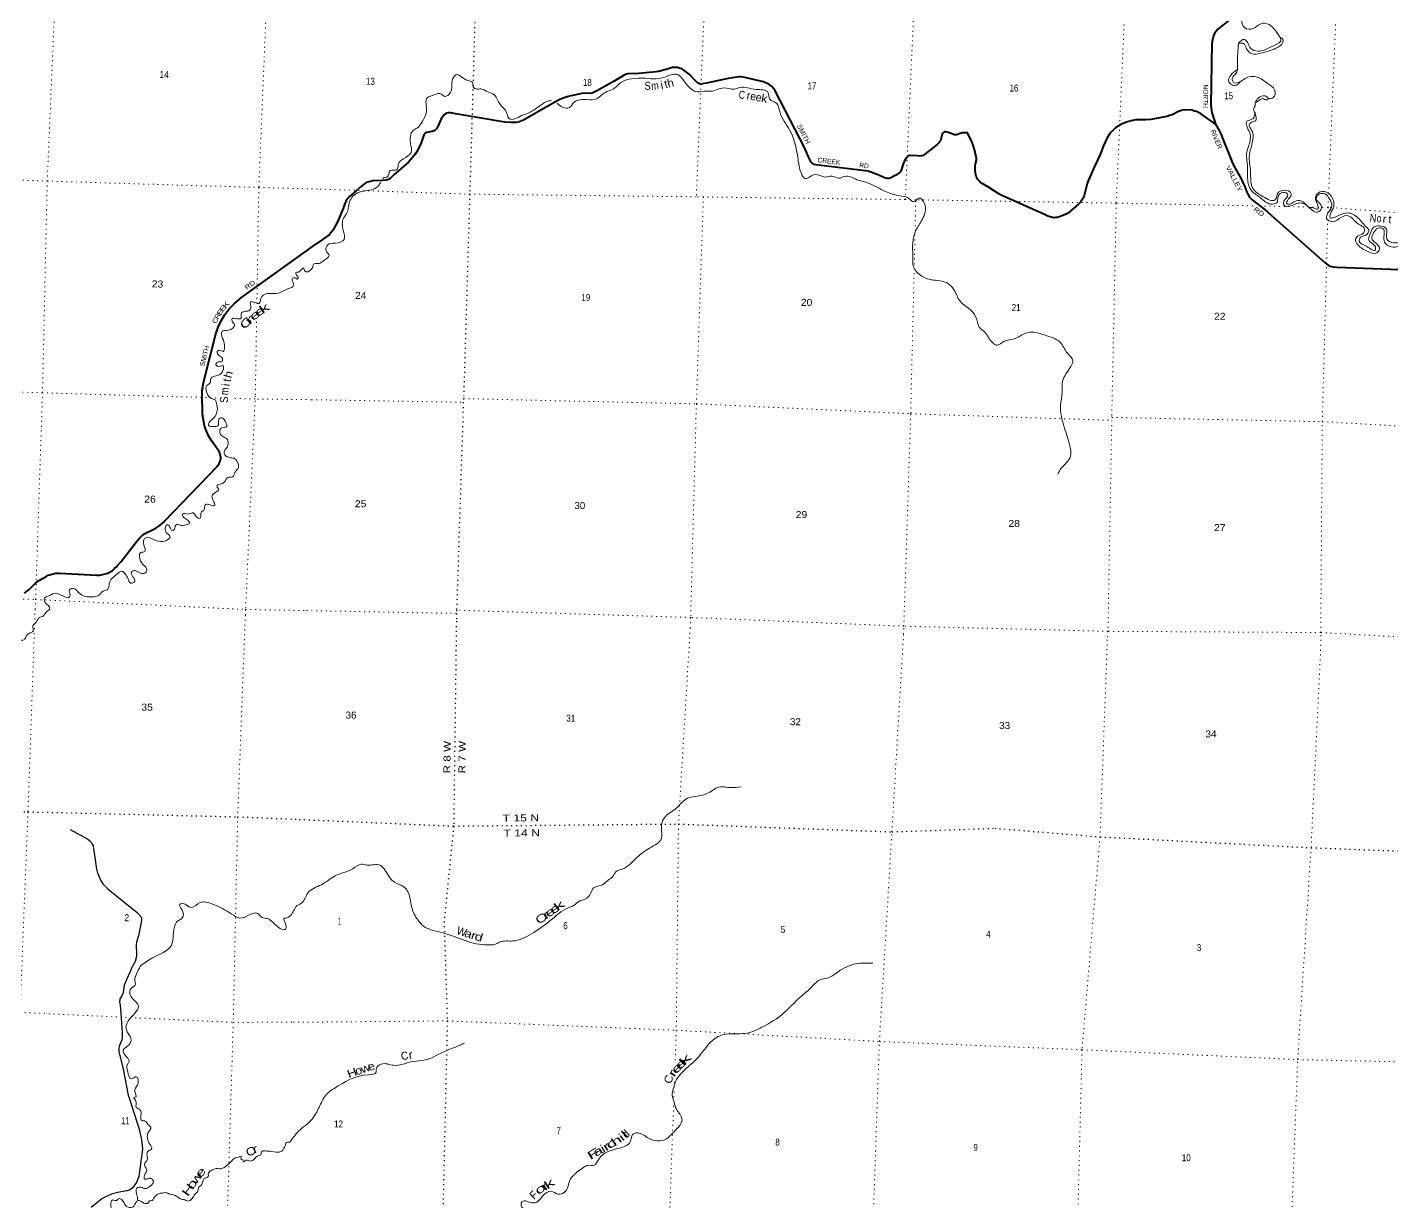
# Model space of a CAD drawing. Header units: feet. Extents: x -757852 to -501257, y -360805 to -170898.
# Drawn here: x -667449 to -633352, y -279945 to -250589 of the extents above; entities that cross this region are included whole.
import ezdxf
from ezdxf.enums import TextEntityAlignment as Align

# ---------------------------------------------------------------- set-up
doc = ezdxf.new("R2010")
doc.units = ezdxf.units.FT
doc.header["$LTSCALE"] = 80
doc.linetypes.add('DOTTED', pattern=[1.5, 0.3, -1.2])
for name, color, linetype, lineweight in [('26', 7, 'Continuous', 40), ('27', 7, 'Continuous', 13), ('29', 7, 'Continuous', 25), ('39', 7, 'Continuous', 13), ('41', 7, 'Continuous', 13), ('6', 7, 'DOTTED', 25), ('7', 7, 'DOTTED', 13)]:
    doc.layers.add(name, color=color, linetype=linetype, lineweight=lineweight)

msp = doc.modelspace()

# ---------------------------------------------------------------- linework, layer by layer
at = {"layer": '26'}
msp.add_line((-659906.45, -255774.75), (-660236.54, -256006.86), dxfattribs=at)
for points in [[(-635757.03, -249883.74), (-636097.43, -249888.6), (-636248.64, -249894.78), (-636667.46, -249895.51), (-636739.77, -249901.72), (-636776.96, -249916.19), (-636814.14, -249934.79), (-636906.92, -249999.9), (-637698.36, -250636.92), (-637757.26, -250711.03), (-637779.99, -250746.17), (-637803.41, -250803.81), (-637829.57, -250899.15), (-637842.97, -250995.38), (-637869.49, -252525.12), (-637863.66, -252622.17), (-637844.88, -252723.21), (-637789.36, -252902.39), (-637751.23, -253010.48)], [(-650472.35, -251983.12), (-650582.19, -252006.06), (-650603.42, -252007.55), (-650630.02, -252007.55), (-650668.6, -251995.57), (-650701.85, -251976.94), (-650736.97, -251947.73), (-650910.94, -251759.92), (-651045.66, -251658.2), (-651089.15, -251630.28), (-651120.14, -251618.28), (-651205.26, -251596.98), (-651259.8, -251590.33), (-651289.06, -251590.33), (-651321.39, -251597.1), (-651516.67, -251649.84), (-651671.44, -251692.13), (-651730.04, -251701.88), (-652170.39, -251741.06), (-652442.19, -251755.34), (-652485.35, -251765.01), (-652531.3, -251787.28), (-652785.91, -251938.37), (-653199.42, -252169.69), (-653285.42, -252214.47), (-653331.31, -252233.78), (-653371.27, -252241.45), (-653505.55, -252239.1), (-653592.92, -252246.9), (-653854.76, -252303.09), (-653935.15, -252321.62), (-654031.57, -252354.21), (-654141.3, -252396.15), (-654248.87, -252448.67), (-654442.37, -252559.81), (-655045.66, -252910.47), (-655087.62, -252930.46), (-655135.5, -252947.77), (-655180.72, -252959.74), (-655234.98, -252965.46), (-655291.11, -252971.72), (-655360.27, -252971.72), (-655514.53, -252958.6), (-656744.35, -252749.94)], [(-643748.84, -253761.18), (-643760.68, -253703.85), (-643811.26, -253539.72), (-643838.09, -253465.48), (-643932.62, -253264.57), (-643945.92, -253244.61), (-643955.57, -253236.29), (-643965.98, -253231.19), (-644009.76, -253225.98), (-644062.97, -253227.31), (-644088.57, -253230.96), (-644113.18, -253237.53), (-644199.29, -253269.23), (-644223.23, -253275.88), (-644253.73, -253280.33), (-644281.75, -253277.21), (-644301.7, -253269.23), (-644398.76, -253230.43), (-644458.65, -253206.68), (-644500.2, -253198.32), (-644526.48, -253205.35), (-644554.41, -253219.99), (-644571.7, -253235.96), (-644583.07, -253259.46), (-644616.45, -253394.95), (-644630.23, -253424.94), (-644655.5, -253458.21), (-644713.85, -253519.89), (-645016.6, -253760.97), (-645064.42, -253789.87), (-645103.05, -253804.89), (-645149.6, -253808.88), (-645212, -253806.25), (-645382.55, -253791.57), (-645400.98, -253792.91), (-645414.94, -253797.57), (-645441.55, -253817.53), (-645483.9, -253862.05), (-645526.67, -253924), (-645557.79, -254004), (-645598.49, -254144.92), (-645625.57, -254196.48), (-645639.72, -254214.13), (-645667.65, -254239.41), (-645739.75, -254286.58), (-645889.57, -254361.21), (-645923.02, -254371.17), (-645956.94, -254371.83), (-646028.03, -254349.78), (-646166.58, -254288.07), (-646366.59, -254206.8), (-646438.41, -254184.95), (-646640.88, -254162.99), (-647739.2, -254027.14), (-647784.7, -254015.87), (-647812.35, -254001.85), (-647838.95, -253977.9), (-647857.57, -253956.6), (-647875.93, -253927.84), (-647937.79, -253808.76), (-648018.68, -253608.48), (-648757.35, -252179.25), (-648793.16, -252126), (-648850.45, -252063.46), (-648909.91, -252020.88), (-648975.48, -251982.28), (-649054.25, -251952.9), (-649521.13, -251844.2), (-649619.88, -251831.22), (-649666.43, -251828.56), (-649713.94, -251832.67), (-649932.8, -251870.42), (-650472.35, -251983.12)], [(-637751.23, -253010.48), (-638130.61, -252746.53), (-638228.42, -252698.22), (-638276.92, -252682.64), (-638346.08, -252664.01), (-638454.25, -252655.23), (-638577.51, -252661.35), (-638681.3, -252696.68), (-638841.4, -252776.95), (-638902.04, -252797.1), (-638971.82, -252818.13), (-639281.1, -252880.94), (-639374.21, -252894.25), (-639494.35, -252900.38), (-639621.6, -252899.58), (-639742.12, -252904.81), (-639863.67, -252926.19), (-639981.7, -252957.84), (-640121.7, -253019.35), (-640254.98, -253102.09), (-640355.79, -253205.68), (-640408.99, -253272.22), (-640467.51, -253365.38), (-640563.27, -253565.01), (-640640.92, -253768.98), (-640700.74, -253911.48), (-640785.92, -254085.18), (-640930.37, -254408.78), (-640962.29, -254491.3), (-640986.49, -254590.31), (-641038.73, -254797.48), (-641063.37, -254859.95), (-641093.96, -254907.86), (-641131.2, -254957.1), (-641185.98, -255015.03), (-641402.53, -255204.64), (-641452.29, -255240.01), (-641512.93, -255271.18), (-641656.57, -255324.42), (-641709.78, -255340.39), (-641743.03, -255347.04), (-641784.26, -255349.7), (-641822.83, -255347.04), (-641862.73, -255336.39), (-641942.54, -255308.45), (-642025, -255265.99), (-643109.78, -254787.25), (-643168.18, -254754.13), (-643288.69, -254675.69), (-643426.07, -254583.84), (-643589.67, -254492.99), (-643634.36, -254458.01), (-643663.62, -254430.07), (-643699.53, -254384.82), (-643722.14, -254344.89), (-643735.73, -254312.3), (-643751.4, -254245.08), (-643760.05, -254132.62), (-643758.56, -254068.02), (-643753.4, -254004.85), (-643729.46, -253911.69), (-643726.8, -253889.07), (-643728.43, -253859.99), (-643734.78, -253819.86), (-643748.84, -253761.18)], [(-656744.35, -252749.94), (-656868.56, -252728.87), (-656919.73, -252726.17), (-656962.29, -252738.15), (-656995.54, -252754.12), (-657029.51, -252778.93), (-657089.97, -252856.6), (-657112.3, -252890.36), (-657187.58, -253068.47), (-657223.63, -253126.09), (-657244.91, -253152.7), (-657267.9, -253167.93), (-657327.38, -253191.3), (-657379.25, -253203.27), (-657468.36, -253216.58), (-657489.64, -253224.57), (-657503.92, -253233.17), (-657513.58, -253240.54), (-657526.88, -253260.5), (-657557.79, -253325.61), (-657603.93, -253478.71), (-657706.35, -253681.91), (-657748.33, -253749.58), (-657822.81, -253842.74), (-657926.27, -253956.97), (-658285.24, -254281.35)], [(-637751.23, -253010.48), (-637651.91, -253185.49), (-637616.79, -253266.11), (-637598.13, -253322.2), (-637342.79, -253959.74), (-637297.6, -254050.62), (-637120.72, -254362.64), (-637020.12, -254573.75), (-636972.22, -254706.97), (-636946.88, -254763.67), (-636901.97, -254833.07), (-636835.54, -254904.79), (-636474.02, -255188.41), (-636357.19, -255291.53), (-635011.73, -256478.41), (-634946.55, -256527.15), (-634888.03, -256559.67), (-634818.46, -256580.9), (-634720.03, -256588.34), (-630916.53, -256724.34), (-630631.57, -256747.51), (-629707.17, -256841.83), (-628804.59, -256884.84)], [(-658285.24, -254281.35), (-658382.97, -254369.66), (-658425.32, -254395.05), (-658477.19, -254409.69), (-658572.22, -254422.64), (-658812.11, -254431.4), (-658869.55, -254440.3), (-658916.77, -254451.61), (-658985.12, -254480.99), (-659052.44, -254523.48), (-659140.58, -254597.64), (-659226.2, -254679.78)], [(-659226.2, -254679.78), (-659392.92, -254821.59), (-659435.49, -254866.84), (-659477.08, -254920.47), (-659520.61, -255015.89), (-659555.19, -255119.7), (-659692.64, -255449.16), (-659801.09, -255652.12), (-659851.78, -255722.56), (-659906.45, -255774.75)], [(-667521.72, -264734.44), (-667442.91, -264676.56), (-667400.05, -264639.26), (-667304.46, -264538.75), (-667244.7, -264482.54), (-667179.39, -264432.88), (-667146.44, -264411.64), (-666981.06, -264317.25), (-666924.02, -264287.78), (-666864.21, -264264.43), (-666802.29, -264247.46), (-666738.94, -264237.06), (-666674.84, -264233.34), (-666641.84, -264234.04), (-665707.19, -264283.75), (-665638.57, -264280.99), (-665570.62, -264271.08), (-665504.07, -264254.13), (-665439.66, -264230.3), (-665378.09, -264199.88), (-665320.04, -264163.18), (-665266.15, -264120.62), (-665216.99, -264072.66), (-665193.94, -264046.31), (-665106.14, -263941.05), (-664702.85, -263423.94), (-664648.04, -263360.7), (-664586.91, -263303.54), (-664520.15, -263253.08), (-664448.48, -263209.87), (-664373.67, -263174.8), (-664316.4, -263150.4), (-664234.9, -263109.66), (-664158.1, -263060.64), (-664086.85, -263003.85), (-664021.93, -262939.92), (-664012.73, -262929.71), (-662694.95, -261557.26), (-662685.82, -261546.65), (-662666.54, -261520.52), (-662650.1, -261492.51), (-662636.67, -261462.94), (-662626.41, -261432.12), (-662619.42, -261400.4), (-662615.79, -261368.13), (-662615.55, -261335.65), (-662618.71, -261303.32), (-662625.23, -261271.51), (-662635.04, -261240.54), (-662648.03, -261210.78), (-662664.06, -261182.53), (-662682.96, -261156.12), (-662836.49, -260937.89), (-662910.19, -260814.69), (-662970.61, -260684.46), (-663017.08, -260548.63), (-663049.11, -260408.69), (-663066.33, -260266.17), (-663069.34, -260193.04), (-663080.47, -259809.1), (-663075.82, -259667.24), (-663056.36, -259526.65), (-663035.25, -259434.34), (-662741.39, -258254.81), (-662682.4, -258085.9), (-662606.08, -257924.08), (-662513.26, -257771.12), (-662404.96, -257628.7), (-662282.36, -257498.39), (-662146.82, -257381.6), (-662099.54, -257346.29), (-660236.54, -256006.86)]]:
    msp.add_lwpolyline(points, dxfattribs=at)
at = {"layer": '29'}
msp.add_line((-665108.44, -275236.22), (-665075.59, -275707.72), dxfattribs=at)
for points in [[(-666379.12, -270638.76), (-665935.33, -270885.36), (-665884.55, -270927.51), (-665854.31, -270959.94), (-665824.06, -271007.49), (-665805.69, -271049.65), (-665793.81, -271113.42), (-665762.48, -271343.64), (-665731.15, -271571.69), (-665719.26, -271628.98), (-665701.88, -271700.92), (-665656.6, -271823.53), (-665616.52, -271911.68), (-665557.21, -271996.46), (-665497.79, -272062.4), (-665432.97, -272122.92), (-665295.77, -272242.9), (-664699.43, -272718.47), (-664615.16, -272817.9), (-664597.88, -272861.13), (-664595.72, -272908.7), (-664673.51, -273297.8), (-664716.71, -273455.6), (-664725.36, -273522.62), (-664716.71, -273771.2), (-664725.36, -273851.19), (-664755.6, -273944.14), (-664820.43, -274058.72), (-665001.93, -274473.76), (-665024.59, -274535.35), (-665052.68, -274708.29), (-665062.42, -274741.81), (-665089.41, -274801.24), (-665132.62, -274870.42), (-665140.21, -274897.45), (-665143.42, -274948.24), (-665131.56, -275035.8), (-665108.44, -275236.22)], [(-665075.59, -275707.72), (-665075.36, -275844.26), (-665082.93, -275895.06), (-665114.25, -275960.99), (-665145.59, -276044.21), (-665157.47, -276103.66), (-665160.72, -276139.33), (-665158.55, -276193.37), (-665140.18, -276298.22), (-665058.08, -276587.88), (-664926.29, -277279.62), (-664906.83, -277344.48), (-664777.19, -277742.23), (-664634.59, -278178.89)], [(-665855.36, -280081.2), (-665591.75, -279873.68), (-665532.33, -279835.85), (-665431.86, -279787.21), (-665319.5, -279741.81), (-665249.28, -279719.12), (-665185.55, -279705.06), (-664969.48, -279666.15), (-664945.71, -279661.83), (-664900.33, -279644.53), (-664839.84, -279605.62), (-664785.82, -279562.39), (-664727.49, -279488.89), (-664690.75, -279417.56), (-664654.02, -279302.99), (-664567.6, -278702.03), (-664564.35, -278625.28), (-664568.68, -278551.79), (-664584.88, -278399.4), (-664601.09, -278311.84), (-664634.59, -278178.89)]]:
    msp.add_lwpolyline(points, dxfattribs=at)
at = {"layer": '39'}
for points in [[(-636440.87, -250168.39), (-636711.55, -250245.9), (-637033.92, -250314.84), (-637086.9, -250391.4), (-637023.8, -250600.83), (-636815.13, -250618.34), (-636623.86, -250500.47), (-636417.28, -250519.92), (-636259.55, -250670.38), (-636140.77, -250841.57)], [(-637182.41, -250993.43), (-637055.59, -250991.92), (-636985.44, -251115.12), (-636837.41, -251255.17), (-636633.58, -251238.32), (-636244.86, -251113.42), (-636070.56, -250962.75), (-636064.71, -250910.66), (-636140.77, -250841.57)], [(-636139.58, -250842.66), (-636125.99, -250936.63), (-636184.09, -250986.86), (-636399.12, -251093.83), (-636700.15, -251185.65), (-636874.9, -251119.07), (-636946.5, -250979.73), (-637036.07, -250894.06), (-637182.41, -250993.43)], [(-637182.41, -250993.43), (-637204.83, -251346.64), (-637207.87, -251606.01), (-637207.26, -251646.26)], [(-658561.36, -254374.56), (-658545.64, -254351.58), (-658456.51, -254334.65), (-658382.41, -254172.36), (-658212.68, -254152.27), (-658177.75, -254016.74), (-658048.09, -253876.55), (-657859.5, -253720.36), (-657871.38, -253484.6), (-657806.08, -253171.13), (-657701.2, -253106.49), (-657583.1, -252951.81), (-657471.53, -252696.32), (-657447.25, -252347.2), (-657344.93, -252298.55), (-657228.97, -252262.47), (-657137.83, -252245.61), (-657019.56, -252316.21), (-656875.43, -252222.8), (-656821.49, -251888.82), (-656708.68, -251770.15), (-656605.92, -251824.11), (-656440.12, -251916.52), (-656323.37, -251972.99), (-656293.71, -252102.79), (-656202.17, -252132.21), (-656087.54, -252134.29), (-655947.03, -252201.66), (-655778.58, -252276.07), (-655698.46, -252401.63), (-655566.25, -252591.41), (-655498.37, -252664.24), (-655448.6, -252794.75), (-655397.15, -252877.04), (-655268.52, -252881.64), (-655096.54, -252797.27), (-654970.1, -252749.49), (-654694.89, -252590.36), (-654413.58, -252429.44), (-654350.65, -252422.06)], [(-654205.05, -252488.66), (-654073.03, -252588.44), (-653902.27, -252596.55), (-653780.85, -252462.1), (-653641.8, -252398.68), (-653402.35, -252399.19), (-653208.15, -252369.92), (-653009.66, -252218.11), (-652823.89, -252142.28), (-652596.13, -251959.33), (-652345.7, -251875.75), (-652007.21, -251863.71), (-651734.09, -251879.5), (-651492.68, -251823.76), (-651226.87, -251760.85), (-650981.86, -252004.94), (-650699.06, -252204.12), (-650468.96, -252184.18), (-650376.58, -252189.49), (-650039.51, -252102.97), (-649785.04, -252134.19), (-649634.78, -252095.31), (-649237.96, -252141.67), (-648933, -252224.98), (-648892.25, -252383.33), (-648726.8, -252485.79), (-648645.61, -252695.87), (-648399.94, -253151.19), (-648202.59, -253779.77), (-648111.6, -254227.55), (-648017.9, -254367.68), (-647764.96, -254270.11), (-647509.54, -254331.53), (-647339.73, -254309.44), (-647172.53, -254361.68), (-647028.15, -254318.56), (-646721.17, -254401.94)], [(-637207.38, -251646.61), (-637375.18, -251787.09), (-637430.14, -251919.9), (-637357.21, -252021.06), (-637232.95, -252035.56), (-637143.33, -251954.83)], [(-637148.55, -251957.47), (-637287.19, -251975.29), (-637333.53, -251919.33), (-637311.78, -251815.51), (-637236.48, -251733.72), (-637207.26, -251646.26)], [(-637149.75, -251958.08), (-636875.24, -251819.04), (-636667.07, -251850.61), (-636454.79, -251994.97), (-636279.25, -252154.12), (-636310.11, -252346.11), (-636429.74, -252372.01)], [(-636425.9, -252371.18), (-636521.95, -252304.35), (-636678.67, -252355.07), (-636761.2, -252470.8)], [(-636761.2, -252470.8), (-636767.96, -252549), (-636801.76, -252652.39), (-636767.51, -252726.33)], [(-636761.36, -252472.69), (-636654.51, -252412.25), (-636576.67, -252372.79), (-636481.11, -252402.36), (-636462.74, -252394.97), (-636426.64, -252371.34)], [(-636768.54, -252724.11), (-636798.53, -252847.61), (-636827.86, -252880.76), (-636970.65, -252936), (-636974.94, -253058.55), (-636898.44, -253230.24), (-636919.31, -253539.26), (-636979.09, -253752.35), (-636962.7, -253974.19), (-636956.06, -254302.29), (-636866, -254661.54), (-636648.82, -254838.26), (-636334.89, -255010.39), (-636209.97, -254948.47), (-636195.85, -254832.32), (-636140.57, -254747.8), (-635985.05, -254731.23), (-635948.34, -254774.78), (-636046.48, -254934.2), (-636034.4, -255049.29), (-635954.41, -255064.06), (-635779.7, -255016.15), (-635651.25, -254978.08), (-635480.52, -255034.88)], [(-635482.46, -255032.8), (-635605.7, -254931.85), (-635781.12, -254941.67), (-635910.33, -255011.48), (-635974.22, -254997.13), (-635959.57, -254923.23), (-635863.64, -254769.76), (-635895.63, -254706.26), (-636081.56, -254671.46), (-636198.36, -254731.65), (-636222.93, -254801.18), (-636270.94, -254908.08), (-636393.68, -254907.72), (-636563.78, -254823.19), (-636822.11, -254614.83), (-636876.47, -254385.59), (-636886.03, -254083.54), (-636913.59, -253893.48), (-636907.79, -253785.07), (-636836.6, -253475.84), (-636853.64, -253157.42), (-636913.73, -253034.58), (-636854.93, -252964.27), (-636750.67, -252917.71), (-636748.82, -252807.15), (-636768.05, -252723.99)], [(-660249.86, -256492.25), (-660127.35, -256481.5), (-660034.45, -256414.42), (-659907.42, -256292.24), (-659977.71, -256173.06), (-659942.5, -256029.5), (-659749.68, -255982.08), (-659531.26, -255893.33), (-659553.39, -255663.24), (-659544.86, -255361.83), (-659451.09, -255212.31), (-659423.93, -255068.45), (-659283.1, -254781.83), (-659092.96, -254696.09), (-658721.09, -254592.72), (-658616.38, -254468.1)], [(-646721.17, -254401.94), (-646422.37, -254489.05), (-646004.85, -254691.04), (-645638.42, -254800.68), (-645419.31, -254864.83), (-645293.64, -254953.8), (-645169.61, -254859.67), (-645033.21, -254987.24), (-645081.29, -255383.79), (-645242.21, -255669.7), (-645319, -255966.66), (-645320.83, -256306.53), (-645300.1, -256576.8), (-645094.86, -256807.4), (-644812.64, -256908), (-644590.11, -256932.04), (-644382.53, -257038.02), (-644240.69, -257240.21), (-644184.76, -257366.92), (-643742.2, -257831.28), (-643658.53, -258085.7), (-643522.06, -258211.27), (-643424.2, -258347.52), (-643205.29, -258532.35), (-643047.31, -258445.46), (-642815.73, -258383.34), (-642391.09, -258209.43), (-642029.36, -258280.69), (-641637.26, -258461.65), (-641457.61, -258733.58), (-641321.38, -258923.5), (-641400.55, -259115.78), (-641584.45, -259483.34), (-641584.5, -259714.65), (-641627.97, -260036.94), (-641534.46, -260585.38), (-641397.74, -261048.88), (-641379.02, -261319.08), (-641608.62, -261612.59), (-641697.83, -261756.94)], [(-634793.18, -255347.08), (-634887.38, -255353.05), (-634882.53, -255255.38), (-634801.92, -255079.24), (-634882.24, -254786.72), (-635027.94, -254695.03), (-635223.34, -254758.45), (-635252.17, -254892.18), (-635224.97, -254977.63), (-635188.08, -255073.49), (-635190.54, -255130.33), (-635290.11, -255114.1), (-635416.12, -255087.94)], [(-631036.67, -260192.09), (-630972.53, -259969.1), (-630927.69, -259837.95), (-630889.31, -259718.64), (-630691.4, -259468.24), (-630668.92, -259286), (-630786.98, -259209.37), (-630841.19, -259090.77), (-630797.85, -258887.16), (-630752.62, -258802.28), (-630764.24, -258616.81), (-630720.5, -258459.47), (-630528.96, -258333.56), (-630437.73, -258141.71), (-630488.73, -257989.03), (-630564.77, -257861.6), (-630494.02, -257737.41), (-630321.02, -257566.58), (-630115.96, -257284.26), (-629957.3, -256947.98), (-629826.86, -256785.7), (-629622.03, -256567.73), (-629522.07, -256529.06), (-629468.63, -256496.78), (-629481.23, -256339.44), (-629437.19, -256115.73), (-629622.13, -256052.8), (-630024.76, -256000.2), (-630225.13, -256033.27), (-630405.8, -256020.78), (-630591.5, -255806.96), (-630735.84, -255618.76), (-630829.67, -255597.31), (-631024.71, -255650.68), (-631167.94, -255603.32), (-631273.14, -255446.7), (-631445.56, -255428.47), (-631549.7, -255529.34), (-631484.7, -255684.53), (-631412.36, -255860.1), (-631439.52, -256118.61), (-631494.33, -256247.39), (-631626.54, -256345.25), (-631928.58, -256235.9), (-632193.94, -255940.79), (-632325.22, -255839.55), (-632498.58, -255905.77), (-632545.86, -255934.26), (-632500.26, -256068.64), (-632450.98, -256213.21), (-632582.88, -256244.71), (-632704.09, -256085.49), (-632733.63, -255837.03), (-632774.3, -255676.67), (-632849.69, -255645.82), (-632898.91, -255672.22), (-632878.62, -255839.9), (-632950.49, -255996.23), (-633142.08, -256065.82), (-633466.89, -256032.09), (-633539.75, -255928.92), (-633538.26, -255713.74), (-633561.51, -255630.44), (-633693.59, -255609.63), (-633804.39, -255728.37), (-633851.45, -255865.48), (-633778.31, -255960.62), (-633654.81, -256111.87), (-633725.21, -256226.02), (-633945.3, -256189.99), (-634193.4, -256034.29), (-634256.96, -255895.24), (-634187.26, -255801.19), (-634045.5, -255717.75), (-634030.56, -255635.81), (-634183.03, -255507.67), (-634449.41, -255299.02), (-634607.64, -255335.6), (-634820.95, -255450.68), (-634978.99, -255366.59), (-634937.47, -255215.2), (-634846.8, -255053.9), (-634909.52, -254876.26), (-635004.2, -254764.26), (-635166.67, -254758.94), (-635235.95, -254888.74), (-635139.32, -255002.82), (-635104.44, -255098.6), (-635204.98, -255211.68), (-635336.01, -255160.73), (-635480.52, -255034.88)], [(-631036.83, -260192.19), (-630927.02, -260163.83), (-630906.51, -260037.84), (-630858.36, -259926.92), (-630822.34, -259817.58), (-630727.94, -259649.98), (-630581.96, -259446), (-630579.02, -259246.98), (-630719.25, -259171.57), (-630773.56, -259113.3), (-630767.12, -258986.81), (-630686.21, -258917.29), (-630660.45, -258813.62), (-630680.39, -258635.9), (-630682.98, -258537.25), (-630567.76, -258464.93), (-630409.82, -258321.72), (-630354.77, -258128.58), (-630419.07, -257953.3), (-630480.57, -257870.64), (-630445.81, -257797.46), (-630324.96, -257679.08), (-630178.05, -257563.64), (-630000.91, -257274.29), (-629905.8, -257086.6), (-629823.03, -256906.52), (-629675.53, -256716.68), (-629576.25, -256639.77), (-629475.34, -256631.3), (-629422.32, -256611.07), (-629415.7, -256536.89), (-629419.24, -256408.03), (-629378.19, -256212.37), (-629379.93, -256089.61), (-629523.62, -255997.99), (-629841.77, -255946.39), (-630094.3, -255917.25), (-630315.26, -255963.67), (-630469.96, -255841.48), (-630719.1, -255542.93), (-630842.94, -255516.38), (-630969.51, -255568.17), (-631064.04, -255566.81), (-631180.69, -255450), (-631297.19, -255373.93), (-631421.32, -255371.54), (-631612.78, -255549.21), (-631549.79, -255704.33), (-631501.36, -255873.01), (-631518.57, -256077.57), (-631588.15, -256225.94), (-631688.32, -256270.63), (-631885.04, -256199.24), (-632029.76, -256079.42), (-632263.53, -255801.53), (-632383.62, -255783.16), (-632549.36, -255861.72), (-632606.51, -255942.15), (-632584.25, -256053.57), (-632552.22, -256173.39), (-632552.5, -256181.43), (-632645.31, -256073.51), (-632665.47, -255901.82), (-632676.06, -255744.55), (-632708.02, -255622.72), (-632823.4, -255584.41), (-632928.89, -255608.8), (-632961.1, -255724.31), (-632975.25, -255898.8), (-633108.07, -255956.41), (-633308.02, -255977.42), (-633475.62, -255878.91), (-633474.2, -255665.75), (-633500.3, -255606.48), (-633653.43, -255554.75), (-633791.15, -255580), (-633883.34, -255741.64), (-633918.08, -255929.48), (-633822.13, -256005.32), (-633753.22, -256106.34), (-633760.8, -256150.32), (-633975.32, -256070.25), (-634161.82, -255936.86), (-634140.57, -255847.11), (-634013.86, -255791.29), (-633922.59, -255655.76), (-633974.82, -255595.56), (-634187.81, -255356.64), (-634454.99, -255228.42), (-634662.3, -255287.39), (-634793.18, -255347.08)], [(-662747.84, -259901.08), (-662887.19, -259846.12), (-662975.1, -259666.39), (-662979.81, -259575.35), (-662873.88, -259458.66), (-662862.12, -259366.48), (-662688.2, -259289.53), (-662548.89, -259133.55), (-662553.31, -259049.09), (-662659.9, -259065.09), (-662733.4, -259027.49), (-662700.08, -258961.84), (-662581.34, -258940.06), (-662571.89, -258863.91), (-662660.78, -258791.86), (-662701.1, -258696.65), (-662660.36, -258663.29), (-662552.56, -258689.51), (-662520.79, -258599.73), (-662533.99, -258448.8), (-662592.85, -258272.88), (-662581.35, -258194.75), (-662422.33, -258163.72), (-662271.3, -258024.04), (-662331.74, -257932.45), (-662328.49, -257866.22), (-662234.34, -257872.08), (-662105.7, -257856.52), (-662103.7, -257750.09), (-662030.39, -257691.26), (-661909.76, -257675.54), (-661862.29, -257604.15), (-661869.44, -257451.33), (-661769.47, -257467.35), (-661651.57, -257489.74), (-661615.22, -257369.92), (-661454.46, -257246.51), (-661410.32, -257245.36), (-661171.41, -257231.96), (-660940.83, -257127.99), (-660790.7, -257036.51), (-660805.45, -256967.92), (-660821.49, -256861.13), (-660761.2, -256854.28), (-660693.49, -256879.71), (-660680.55, -256831.75), (-660719.78, -256784.77), (-660736.61, -256720.16), (-660674.24, -256709.33), (-660604.94, -256650.42), (-660548.05, -256611.35), (-660505.31, -256684.51), (-660407.11, -256688.44), (-660347.84, -256629.33), (-660314.85, -256581.76), (-660297.46, -256509.78), (-660249.59, -256492.86)], [(-666895.6, -265142.16), (-666894.42, -265079.25), (-666981.11, -264997.2), (-667016.6, -264857.89), (-666887.01, -264792.12), (-666787.83, -264743.84), (-666560.3, -264802.54), (-666400.49, -264835.8), (-666379.31, -264775.95), (-666392.93, -264647.11), (-666320.15, -264616.39), (-666130.15, -264750.69), (-665830.8, -264828.87), (-665667.62, -264789.88), (-665553.27, -264681.62), (-665436.01, -264631.69), (-665399.13, -264483.75), (-665204.29, -264254.53), (-665096.72, -264186.32), (-664980.29, -264287.04), (-664918.33, -264404.77), (-664867.64, -264482.1), (-664762.49, -264435.94), (-664810.49, -264322.5), (-664842.42, -264207.37), (-664783.56, -264170.35), (-664652.08, -264217.12), (-664514.01, -264233.89), (-664462.42, -264156.55), (-664550.14, -264022.25), (-664648.6, -263819.43), (-664612.56, -263715.67), (-664509.9, -263695.58), (-664514.13, -263601.08), (-664519.81, -263369.94), (-664451.01, -263337.14), (-664313.47, -263382.02), (-663924.51, -263387.62), (-663879.38, -263334.26), (-663957.76, -263236.3), (-663995.06, -263086.91), (-663947.55, -263021.61), (-663884.65, -263081.04), (-663824.16, -263170.61), (-663769.28, -263131.51), (-663749.8, -263055.55), (-663717, -263018.03), (-663631.14, -263037.79), (-663484.52, -263026.59), (-663395.52, -262986.15), (-663452.03, -262898.66), (-663562.64, -262808.1), (-663561.5, -262747.86), (-663443.34, -262756.2), (-663300.43, -262728.86), (-663231.85, -262814.58), (-663128.36, -262856.78), (-663113.31, -262802.83), (-663107.63, -262714.55), (-663040.38, -262657.61), (-663016.93, -262583.74), (-663001.72, -262521.76), (-662873.46, -262526.28), (-662763.53, -262546.51), (-662783.96, -262459.73), (-662833.36, -262314.12), (-662735.09, -262207.56), (-662661.75, -262146.72), (-662712.29, -262061.36), (-662631.08, -262008.71), (-662527.93, -261962.51), (-662443.42, -261841.62), (-662318.79, -261825.98), (-662254.41, -261708.72), (-662172.03, -261593.81), (-662178.23, -261497.26), (-662268.15, -261372.96), (-662367.93, -261346.9), (-662515, -261275.72), (-662527.67, -261203.15), (-662434.4, -261042.25), (-662471.24, -260868.76), (-662570.46, -260812.58), (-662636.88, -260718.87), (-662614.91, -260616.85), (-662461.64, -260571.63), (-662483.96, -260478.79), (-662597.85, -260350), (-662648.31, -260367.09), (-662670.51, -260481.16), (-662687.91, -260553.14), (-662766.4, -260567.68), (-662922.21, -260534.49), (-662904.96, -260470.55), (-662811, -260379.98), (-662698.13, -260137.1), (-662747.84, -259901.08)], [(-671783.86, -265632.49), (-671813.9, -265724.59), (-671804.22, -265811.32), (-671653.3, -265805.39), (-671557.88, -265844.19), (-671665.54, -265957.87), (-671663.51, -266030.32), (-671512.98, -266038.46), (-671377.68, -266016.01), (-671291.9, -266112.87), (-671267.01, -266157.79), (-671386.79, -266200.76), (-671359.62, -266382.47), (-671277.35, -266533.52), (-671059.63, -266583.71), (-670986.76, -266565.59), (-670955.14, -266512.17), (-670805.07, -266463.99), (-670719.46, -266566.87), (-670648.25, -266609.03), (-670513.92, -266548.36), (-670458.06, -266344.79), (-670310.51, -266242.25), (-670132.67, -266134.51), (-669995.13, -266176.48), (-670035.89, -266269.87), (-670089.42, -266389.06), (-669950.37, -266449.16), (-669774.29, -266624.89), (-669753.84, -266758.16), (-669854.89, -266924.3), (-669804.16, -266979.98), (-669584.62, -266963.87), (-669521.6, -267084.23), (-669472.69, -267206.21), (-669364.39, -267215.21), (-669340.31, -267143.48), (-669347.14, -267026.66), (-669197.33, -266841.75), (-669152.05, -266730.38), (-669230.46, -266657.86), (-669209.4, -266549.85), (-669032.86, -266562.73), (-668874.29, -266571.08), (-668757.17, -266624.56), (-668697.41, -266644.29), (-668715.23, -266561.36), (-668713.59, -266428.69), (-668559.88, -266394.69), (-668311.43, -266423.6), (-668103.2, -266453.43), (-668056.83, -266448.66), (-668048.26, -266356.4), (-668149.74, -266172.65), (-668252, -266017.04), (-668232.94, -265908.98), (-668165.17, -265856.54), (-668057.03, -265871.56), (-668005.51, -265752.32), (-668002.01, -265698.13), (-668119.06, -265715.04), (-668170.73, -265693.52), (-668148.89, -265557.38), (-668105.63, -265445.96), (-667995.76, -265471.08), (-667940.76, -265444.44), (-667782.41, -265460.83), (-667755.71, -265586.23), (-667813.7, -265721.38), (-667787.18, -265780.41), (-667676.58, -265851.8), (-667577.75, -265912.82), (-667506.46, -265878.58), (-667461.74, -265787.3), (-667373.71, -265729.39), (-667304.14, -265685.04), (-667308.58, -265554.22), (-667217.28, -265450.14), (-667147.95, -265341.45), (-667054.51, -265305.8), (-667004.47, -265240.81), (-666895.6, -265142.16)], [(-660714.5, -272543.41), (-660567.3, -272455.7), (-660432.52, -272219.98), (-660099.61, -272021.7), (-659755.98, -271797.56), (-659313.07, -271622.31), (-659099, -271509.35), (-658962.86, -271533.08), (-658633.03, -271531.79), (-658501.86, -271670.01), (-658270.03, -271959.72), (-658035.75, -272076.55), (-657951.73, -272171.29), (-657858.21, -272521.67), (-657739.44, -272828.48), (-657510.64, -273079.9), (-657099.88, -273215.49), (-656784.75, -273316.37), (-656228.33, -273496.06), (-655947.56, -273525.64), (-655745.97, -273506.87), (-655633.94, -273451.53), (-655317.6, -273427.76), (-654852.53, -273251.09), (-654379.45, -272919.79), (-653934.81, -272599.8), (-653757.74, -272518.03), (-653644.78, -272426.52), (-653525.28, -272393.5), (-653374.58, -272242.66), (-653296.49, -272099.94), (-653075.32, -272023.37), (-652939.73, -271912.35), (-652837.33, -271840.67), (-652737.14, -271698.54), (-652582.54, -271630.25), (-652213.14, -271342.45), (-651897.33, -271105.51), (-651597.34, -270858.09), (-651600.6, -270594.56), (-651536.09, -270354.96), (-651250.69, -270127.27), (-650952.25, -269861.71), (-650665.17, -269802.97), (-650354.38, -269682.53), (-650201.18, -269590.08), (-649889.53, -269592.33), (-649609.63, -269577.65)], [(-664621.65, -274048.84), (-664322.7, -273849.91), (-663847.69, -273535.14), (-663748.79, -273009.01), (-663702.78, -272943.91), (-663575.59, -272850.87), (-663585.96, -272643.48), (-663638.72, -272515.36), (-663589.68, -272486.54), (-663428.87, -272559.3), (-663349.24, -272587.62), (-663132.85, -272466.86), (-662840.26, -272498.99), (-662617.73, -272593.55), (-662352.61, -272747.59), (-662136.5, -272856.05), (-661919.48, -272785.57), (-661689, -272737.58), (-661587.21, -272836.88), (-661447.38, -272868.86), (-661270.04, -272998.38), (-661130.52, -273114.8), (-661008.72, -273144.27), (-660994.75, -273001.88), (-661035.4, -272872.08), (-660937.99, -272838.55), (-660872.33, -272790.08), (-660792.75, -272673.62), (-660714.5, -272543.41)], [(-664621.65, -274048.84), (-664728.32, -274273.15), (-664761.33, -274376.8), (-664755.54, -274531.79), (-664860.52, -274621.42), (-664884.26, -274753.48), (-664752.48, -274932.02), (-664667.86, -275071.07), (-664760.72, -275231.4), (-664978.5, -275621.57), (-664935.06, -275723.3), (-664855.68, -275906.44), (-664942.29, -276058.9), (-665053.35, -276150.37), (-664965.71, -276325.69), (-664904.81, -276450.02), (-664944.58, -276507.24), (-664939.62, -276692.37), (-664848.13, -276873.83), (-664724.06, -276820.92), (-664680.16, -276978.96), (-664763.03, -277141.58), (-664743.87, -277248.67), (-664735.98, -277327.31), (-664778.49, -277338.21), (-664734.67, -277425.87), (-664727.04, -277586.95), (-664642.06, -277639.54), (-664608.04, -277791.28), (-664600.98, -277900.05), (-664491.45, -277937.23), (-664433.18, -278011.21), (-664364.82, -278083.46), (-664435.3, -278234.35), (-664439.72, -278395.09), (-664365.54, -278547.93), (-664339.3, -278617.01), (-664437.7, -278686.71), (-664449.44, -278821.11), (-664464.17, -278925.78), (-664515.05, -278982.64), (-664501.58, -279069.44), (-664464.81, -279160.51), (-664505.51, -279251.9), (-664519.04, -279378.21), (-664442.55, -279374.27), (-664371.8, -279360.11), (-664295.57, -279438.61), (-664377.17, -279555.01), (-664505.53, -279617.86), (-664601.06, -279583.07), (-664712.14, -279602.15), (-664728.52, -279686.16), (-664712.77, -279771.04), (-664684.09, -279911.85)], [(-646318.74, -273982.64), (-646682.94, -273991.06), (-647189.04, -274198.82), (-647395.69, -274336.1), (-647644.74, -274401.88), (-647846.35, -274577.51), (-648140.62, -274837.14), (-648532.5, -275216.85), (-649088.97, -275584.15), (-649468.81, -275730.91), (-650156.41, -275803.13), (-650398.42, -275985.73), (-650736.72, -276393), (-651122.06, -276752.78), (-651247.61, -276942.5), (-651294.22, -277084.5), (-651331.81, -277243.91), (-651287.22, -277464.29), (-651227.17, -277630.79), (-651087.42, -277903.97), (-651178.4, -278078.52), (-651323.11, -278231.53), (-651477.67, -278376.23), (-651927.61, -278356.23), (-652193.68, -278224.48), (-652321.48, -278267.33), (-652380.46, -278448.76), (-652654, -278606.39), (-653169.95, -278884.27), (-653284.42, -279034.06), (-653439.31, -279035.98), (-653537.02, -279081.64), (-653680.33, -279180.39), (-653908.7, -279457.87), (-653972.06, -279653.26), (-654189.84, -279754.05), (-654354.92, -279683.3), (-654571.26, -279806.26), (-654711.8, -279953.34), (-654830.99, -279974.31), (-655079.51, -279941.56), (-655109.98, -280031.24), (-654938.72, -280174.55), (-654796.41, -280270.84), (-654856.69, -280502.51), (-655098.04, -280737.41), (-655698.28, -281009.02), (-655835.48, -281182.34), (-655948.69, -281517.17), (-656179.37, -281728.23), (-657003.72, -282034.1), (-657136.68, -282121.06), (-657243.54, -282365.57), (-657304.47, -282544.94), (-657562.33, -282562.22), (-657704.29, -282608.72), (-657699.83, -282747.59), (-657795.49, -282869.73), (-657799.28, -283016.43), (-657766.68, -283156.05), (-657933.29, -283222.01), (-658028.71, -283490.95), (-658182.98, -283780.45), (-658313.7, -284014.27), (-658541.17, -284490.86), (-658700.74, -284673.64), (-658861.5, -284981.06), (-658966.28, -285378.46), (-659096.47, -285592.18), (-659283.56, -285828.53), (-659442.29, -285979.15), (-659574.16, -286172.61)], [(-660887.54, -278456.04), (-660668.9, -278184.24), (-660339.48, -277887.33), (-660156.66, -277582.5), (-659986, -277281.37), (-659647.78, -277032.96), (-658933.19, -276772.42), (-658730.47, -276709.44), (-658726.17, -276621.07), (-658604.5, -276503.65), (-658295.59, -276533.98), (-657810.49, -276438.28), (-657501.88, -276402.24), (-657076.68, -276212.44), (-656783.98, -276091.52), (-656519.68, -275979.9)], [(-660887.54, -278456.04), (-660984.72, -278481.53), (-661011.15, -278565.26), (-661038.37, -278604.73), (-661074.28, -278668.1), (-661107.08, -278691.33), (-661348.22, -278688.76), (-661500.66, -278676.55), (-661581.16, -278680.38), (-661615.85, -278771.92), (-661699.19, -278805.84), (-661785.82, -278885.91), (-661879.43, -278927.59), (-661977.41, -278908.82), (-662054.79, -278944.91), (-662059.43, -278894.51), (-662115.4, -278882.93), (-662099.73, -278825.05), (-662180.41, -278834.9), (-662271.46, -278856.54), (-662345.92, -278932.93), (-662479.85, -279051.92), (-662590.2, -279117.27), (-662724.89, -279117.61), (-662848.68, -279160.47), (-662925.32, -279242.83), (-662927.37, -279317.17), (-663027.23, -279366.72), (-663059.34, -279438.23), (-663106.02, -279527.44), (-663172.34, -279600.03), (-663184.43, -279674.09), (-663263.19, -279760.41), (-663328.39, -279865.2), (-663442.69, -279928.43), (-663532.14, -279891.8), (-663592.23, -279884.13), (-663726.66, -279802.03), (-663830.17, -279765.02), (-663916.04, -279744.57), (-664009.78, -279717.88), (-664070.53, -279734.31), (-664130.85, -279734.68), (-664204.04, -279764.85), (-664295.29, -279866.91), (-664340.92, -279917.94), (-664395.37, -279924.5), (-664424.93, -279975.97), (-664509.62, -279985.72), (-664596.84, -279941.11), (-664660.4, -279913.23), (-664723.66, -279947.69), (-664768.05, -280026.91), (-664805.53, -280074.14), (-664970.02, -280061.6), (-665031.91, -279973.45), (-665125.62, -279872.36), (-665171.76, -279869.08), (-665213.2, -279914.2), (-665311.35, -279901.46), (-665359.37, -279966.5), (-665363.24, -280107.15), (-665488.66, -280135.89), (-665691.73, -280210.77), (-665778.06, -280353.19), (-665995.47, -280437.73), (-666091.09, -280479.35), (-666045.59, -280579.12), (-666091.15, -280700.53), (-666191.63, -280699.8), (-666215.09, -280821.81), (-666166.96, -280971.93), (-666265.12, -281105.98), (-666396.43, -281202.92), (-666367.96, -281264.03), (-666346.35, -281355.1), (-666392.31, -281418.19), (-666368.46, -281501.28), (-666469.83, -281532.69), (-666518, -281456.98), (-666547.1, -281564.77), (-666456.62, -281929.18), (-666410.13, -281992.79), (-666476.84, -282079.44), (-666649.59, -282221.5), (-666638.92, -282272.06), (-666566.38, -282338.39), (-666656.28, -282464.62), (-666785.15, -282545.55), (-666878.37, -282573.16), (-666859.26, -282682.27), (-666817.4, -282767.86), (-666820.77, -282890.43), (-666788.87, -283046.13), (-666873.82, -283138.31), (-666971.56, -283183.9), (-666938.63, -283229.04)]]:
    msp.add_spline(points, degree=3, dxfattribs=at)
at = {"layer": '6'}
for points in [[(-655894.07, -238491.55), (-656067.65, -244201.87), (-656237.79, -249506.1), (-656392.7, -254760.39), (-656545.34, -259872.05), (-656552.52, -259962.3), (-656720.24, -265159.92), (-656727.07, -265240.13), (-656725.93, -265435.89)], [(-656725.93, -265435.89), (-656793.92, -270555.08), (-657032.44, -272939.77), (-656953.81, -275425.4), (-657075.28, -280755.24), (-657294.44, -285973.9), (-657529.02, -291322.85), (-657739.77, -296527.65), (-657828.04, -301739.73), (-657980.04, -306255.12)], [(-683399.08, -269879.19), (-683192.9, -269881.36), (-677897.44, -269923.63), (-672692.4, -270037.82), (-667432.39, -270199.76), (-662191.42, -270322.97), (-660655.8, -270387.42)], [(-660655.8, -270387.42), (-656793.92, -270555.08), (-651175.94, -270503.29), (-645841.86, -270699.35), (-643271.56, -270610.8), (-640640.66, -270823.5), (-635368.9, -271096.33), (-632711.28, -271195.97)]]:
    msp.add_lwpolyline(points, dxfattribs=at)
at = {"layer": '7'}
for p, q in [((-635185.78, -255085.4), (-636664.34, -255055.61)), ((-660348.95, -259897.79), (-656552.52, -259962.3)), ((-656727.07, -265240.13), (-660501.25, -265168.51))]:
    msp.add_line(p, q, dxfattribs=at)
for points in [[(-634928.75, -254739.85), (-634728.73, -249880.26), (-634493.21, -244642.84), (-634341.82, -238819.08), (-634144.32, -233517.94), (-634095.39, -228322.12), (-633985.78, -223060.08), (-633863.79, -220291.96)], [(-661153.12, -238465.04), (-661295.33, -244103.29), (-661440.85, -249277.41), (-661663.22, -254592.66), (-661712.97, -257564.76)], [(-650165.09, -240199.68), (-650292.15, -244367.99), (-650509.11, -249607.64), (-650730.4, -254825.92)], [(-645508.94, -254895.82), (-645273.28, -249699.6), (-645052.78, -244386.23), (-645040.43, -244073.64)], [(-639811.46, -244618.93), (-640009.92, -249797.64), (-640235.78, -254983.65), (-640347.22, -260297.26), (-640347.27, -260414.59), (-640443.16, -265687.18), (-640458.71, -265897.44)], [(-667252.15, -265131.07), (-667241.85, -264891.65), (-667068.42, -259726.11), (-666950.78, -254434.92), (-666726.85, -249250.28), (-666677.87, -247121.33)], [(-687007.44, -254080.45), (-682779.83, -254092.95), (-677481.91, -254126.33), (-672237.81, -254249.07), (-666950.78, -254434.92), (-661663.22, -254592.66), (-660196.85, -254633.46)], [(-636824.4, -255052.39), (-640235.78, -254983.65), (-645245.51, -254901.21), (-645508.94, -254895.82), (-650553.47, -254830.23), (-650730.4, -254825.92), (-656386.67, -254760.6), (-660196.85, -254633.46)], [(-650553.47, -254830.23), (-650728.31, -260001.44), (-650870.81, -265340.75), (-650881.85, -265603.04)], [(-645550.68, -265754.21), (-645543.87, -265559.24), (-645371.72, -260235.07), (-645245.51, -254901.21)], [(-634946.84, -255227.67), (-634943.17, -255090.29), (-634933.07, -254844.86)], [(-634863.47, -255096.3), (-634943.17, -255090.29), (-635099.85, -255087.13)], [(-628767.61, -255540.91), (-629572.45, -255495.39), (-634803.86, -255100.8)], [(-635122.28, -266046.31), (-635125.76, -265718.26), (-635086.29, -260447.68), (-634951.31, -255394.89)], [(-661719.39, -257948.46), (-661750.48, -259806.11), (-661994.12, -265141.02), (-661999.58, -265283.78)], [(-662734.01, -259851.92), (-667068.42, -259726.11), (-672367.7, -259552.07), (-677634.95, -259380.67), (-682936.35, -259319.09), (-687640.18, -259261.16), (-691791.99, -259206.49)], [(-660348.95, -259897.79), (-661754.72, -259880.34), (-662343.61, -259863.25)], [(-656545.34, -259872.05), (-650728.31, -260001.44), (-645374.22, -260249.06), (-640347.27, -260414.59)], [(-640346.68, -260340.19), (-635086.29, -260447.68), (-629691.82, -260749.04), (-628912.42, -260803.19)], [(-684131.19, -264632.14), (-682978.34, -264639.88), (-677756.56, -264669.77), (-672589.74, -264742.78), (-667241.85, -264891.65), (-661994.12, -265141.02), (-660501.25, -265168.51)], [(-667252.15, -265131.07), (-667432.39, -270199.76), (-667630.65, -275213.24), (-667784.26, -280503.42), (-667892.74, -285760.66), (-668174.18, -291021.2), (-668204.89, -292721.48)], [(-629057.35, -266070.27), (-629823.67, -266014.31), (-635125.76, -265718.26), (-640443.16, -265687.18), (-645543.87, -265559.24), (-650870.81, -265340.75), (-656720.24, -265159.92)], [(-661999.58, -265283.78), (-662191.42, -270322.97), (-662302.66, -275461.49), (-662460.93, -280628.89), (-662553.1, -284341.59)], [(-650881.85, -265603.04), (-651175.94, -270503.29), (-651230.6, -275659.95), (-651260.96, -276501.63)], [(-647358.92, -311477.8), (-647214.38, -307515.75), (-647046.56, -302337.97), (-646867.87, -297206.72), (-646654.86, -292070.35), (-646571.97, -286677.14), (-646341.36, -281326.07), (-646154.08, -275939.66), (-645841.86, -270699.35), (-645550.68, -265754.21)], [(-640458.71, -265897.44), (-640640.66, -270823.5), (-641091.76, -276146.6), (-641225.6, -281488.17), (-641400.61, -286788.44), (-641667.55, -292144.58), (-641574.61, -297425.82), (-641737.91, -302662.05), (-641906.18, -307779.5), (-641995.98, -311628.74)], [(-636664.9, -311777.54), (-636579.34, -308100.04), (-636437.8, -302927.59), (-636474.68, -297655.88), (-636358.17, -292440.53), (-636182.79, -287047.77), (-635905.3, -281750.23), (-635700.29, -276378.37), (-635366.68, -271088.35), (-635122.28, -266046.31)], [(-684579.2, -274815.37), (-683516.89, -274788.86), (-678229.22, -274895.25), (-672907.91, -275020.67), (-667630.65, -275213.24), (-662302.66, -275461.49), (-660802.66, -275460.26)], [(-660802.66, -275460.26), (-656953.81, -275425.4), (-651230.6, -275659.95), (-646154.08, -275939.66), (-641091.76, -276146.6), (-635702.66, -276392.38), (-630250.06, -276515.17), (-629347.38, -276610.06)], [(-651277.04, -276947.27), (-651428.52, -281146.63), (-651686.73, -286398.43), (-651982, -291683.44), (-652169.33, -296993.43), (-652435.79, -301941.36), (-652511.26, -307358.89), (-652444.09, -311333.52)]]:
    msp.add_lwpolyline(points, dxfattribs=at)

# ---------------------------------------------------------------- texts
at = {"layer": '27'}
for s, rotation, width, p in [('NORTH', 269.007, 0.95, (-638057.03, -252017.06)), ('SMITH', 297.331, 1.05, (-648220.4, -253052.95)), ('CREEK', 352.949, 0.95, (-647707.07, -253960.58)), ('RD', 352.949, 0.85, (-646661.86, -254089.86)), ('VALLEY', 297.548, 1.15, (-637502.51, -254087.49)), ('RD', 321.885, 1.2, (-636814.02, -255161.56)), ('RD', 35.716, 1.2, (-661962.94, -257158.23)), ('SMITH', 76.011, 1.05, (-663024.45, -259072.93))]:
    msp.add_text(s, height=120, rotation=rotation, dxfattribs=dict(at, width=width)).set_placement(p)
msp.add_text('RIVER', height=120, rotation=292.575, dxfattribs=at).set_placement((-637883.95, -253175.83))
for s, rotation, width, p in [('K', 48.974, 1.6, (-662441.66, -257563.12)), ('R', 60.33, 1.25, (-662643.3, -257839.22)), ('E', 56.266, 1.45, (-662581.43, -257740.44)), ('E', 52.57, 1.55, (-662513.38, -257650.34)), ('C', 64.308, 1.15, (-662702.51, -257950.75))]:
    msp.add_text(s, height=120, rotation=rotation, dxfattribs=dict(at, width=width)).set_placement(p, align=Align.CENTER)
at = {"layer": '41'}
for s, rotation, width, p in [('S', 359.341, 0.9, (-651948.02, -252150.64)), ('h', 13.758, 1.1, (-651350.82, -252077.25)), ('m', 4.695, 0.85, (-651755.93, -252147)), ('C', 357.208, 0.8, (-649594.78, -252377.59)), ('e', 350.867, 0.95, (-649323.97, -252411.44)), ('k', 349.553, 1.1, (-649047.42, -252465.66)), ('N', 355.687, 0.85, (-633824.69, -255457.58)), ('o', 355.687, 0.8, (-633673.98, -255463.72)), ('k', 35.687, 1.9, (-654102.08, -272621.45)), ('C', 35.302, 1.45, (-654551.73, -272943.75)), ('r', 35.302, 1.85, (-654428.35, -272856.39)), ('e', 35.795, 1.65, (-654328.58, -272784.74)), ('e', 35.795, 1.65, (-654211.96, -272700.38)), ('W', 342.029, 0.95, (-656622.12, -273285.02)), ('a', 342.029, 1.25, (-656458.08, -273338.22)), ('r', 342.176, 1.3, (-656322.85, -273381.63)), ('d', 342.176, 1.35, (-656193.58, -273422.28)), ('C', 10.977, 0.95, (-658000.65, -276393.67)), ('w', 19.353, 1.25, (-658966.07, -276699.17)), ('e', 18.081, 1.15, (-658822.66, -276655.49)), ('r', 10.977, 1.1, (-657852.25, -276364.89)), ('e', 47.536, 1.95, (-651143.32, -276666.51)), ('e', 45.451, 2.05, (-651043.27, -276563.04)), ('k', 45.288, 2.3, (-650940.66, -276466.56)), ('H', 19.353, 1.25, (-659301.35, -276818.08)), ('o', 19.353, 1.15, (-659139.1, -276761.21)), ('C', 70.229, 1.1, (-651328.83, -276915.66)), ('r', 58.831, 1.7, (-651241.57, -276779.27)), ('l', 43.449, 1.75, (-652453.53, -278331.38)), ('i', 31.279, 1.35, (-653015.79, -278702.54)), ('r', 31.279, 1.7, (-652927.04, -278648.19)), ('c', 36.405, 1.9, (-652799.77, -278570.09)), ('h', 34.502, 1.7, (-652672.09, -278498.88)), ('i', 38.502, 1.6, (-652538.5, -278411.03)), ('F', 32.333, 1.85, (-653252.71, -278827.85)), ('a', 30.333, 1.6, (-653141.48, -278767.74)), ('o', 40.046, 1.8, (-654570.43, -279701.7)), ('r', 37.68, 1.95, (-654448.5, -279630.26)), ('k', 34.324, 1.85, (-654351.7, -279576.02))]:
    msp.add_text(s, height=200, rotation=rotation, dxfattribs=dict(at, width=width)).set_placement(p, align=Align.CENTER)
for s, rotation, p in [('i', 10.729, (-651574.79, -252130.77)), ('t', 12.275, (-651468.47, -252104.3)), ('r', 353.281, (-649436.11, -252393.86)), ('e', 348.733, (-649186.87, -252439.26)), ('r', 355.687, (-633538.18, -255478.38)), ('t', 355.687, (-633402.9, -255486.06)), ('d', 44.569, (-652424.03, -278321.09)), ('F', 44.336, (-654726.28, -279846.39))]:
    msp.add_text(s, height=200, rotation=rotation, dxfattribs=at).set_placement(p, align=Align.CENTER)
for s, rotation, width, p in [('e', 41.061, 1.85, (-661801.93, -257944.29)), ('e', 37.441, 1.75, (-661687.33, -257846.16)), ('k', 33.333, 1.8, (-661574.06, -257761.23)), ('C', 49.205, 1.6, (-662013.41, -258158.6)), ('r', 44.682, 2.25, (-661899.66, -258040.85)), ('h', 75.117, 1.15, (-662351.13, -259373.5)), ('m', 83.819, 0.85, (-662432.19, -259792.07)), ('S', 90.137, 0.9, (-662431.85, -259976.63)), ('C', 26.079, 1.25, (-661930.1, -278829.3)), ('r', 24.018, 1.45, (-661778.38, -278743.24)), ('w', 54.024, 1.65, (-663236.38, -279537.09)), ('e', 52.994, 1.7, (-663118.63, -279374.94)), ('H', 55.139, 1.6, (-663439.57, -279829.55)), ('o', 55.139, 1.65, (-663325.01, -279665.09))]:
    msp.add_text(s, height=200, rotation=rotation, dxfattribs=dict(at, width=width)).set_placement(p)
for s, rotation, p in [('t', 79.94, (-662370.84, -259465.09)), ('i', 82.947, (-662393.46, -259567.87))]:
    msp.add_text(s, height=200, rotation=rotation, dxfattribs=at).set_placement(p)
at = {"layer": '6'}
for s, rotation, width, p in [('R 8 W', 89.239, 1.25, (-656876.47, -269240.49)), ('R 7 W', 89.239, 1.25, (-656501.38, -269240.94)), ('T 15 N', 0.528, 1.3, (-655571, -270443.8)), ('T 14 N', 0.528, 1.3, (-655548.77, -270818.61))]:
    msp.add_text(s, height=175, rotation=rotation, dxfattribs=dict(at, width=width)).set_placement(p)
at = {"layer": '7'}
for s, rotation, width, p in [('14', 358.879, 0.9, (-664148.68, -251856.09)), ('23', 358.879, 1.1, (-664339.16, -257090.89)), ('26', 358.879, 1.1, (-664526.9, -262467.8)), ('35', 358.434, 1.1, (-664599.25, -267666.86)), ('2', 358.434, 0.9, (-665024.79, -272931.61)), ('11', 358.434, 0.65, (-665102.52, -278006.23))]:
    msp.add_text(s, height=175, rotation=rotation, dxfattribs=dict(at, width=width)).set_placement(p)
for s, width, p in [('13', 0.85, (-658983.49, -252026.8)), ('18', 0.85, (-653562.98, -252054.21)), ('17', 0.85, (-647951.31, -252141.92)), ('16', 0.85, (-642903.13, -252195.03)), ('15', 0.85, (-637535.6, -252387.57)), ('24', 1.1, (-659259.37, -257378.36)), ('19', 0.85, (-653600.61, -257430.7)), ('20', 1.1, (-648117.09, -257552.71)), ('21', 0.85, (-642847.59, -257683.22)), ('22', 1.1, (-637791.21, -257901.47)), ('25', 1.1, (-659261.24, -262585.68)), ('30', 1.05, (-653778.32, -262630.04)), ('29', 1.1, (-648244.31, -262853.92)), ('28', 1.1, (-642929.64, -263078)), ('27', 1.1, (-637790.29, -263183.49)), ('36', 1.05, (-659494.68, -267867.98)), ('31', 0.85, (-653977.29, -267943.99)), ('32', 1.05, (-648389.34, -268033.48)), ('33', 1.05, (-643161.47, -268128.45)), ('34', 1.05, (-638004.64, -268340.76)), ('1', 0.4, (-659675.02, -273019.54)), ('6', 0.85, (-654055.16, -273132.62)), ('5', 0.85, (-648617.96, -273229.77)), ('4', 0.85, (-643486.95, -273346.02)), ('3', 0.85, (-638221.85, -273681.09)), ('12', 0.85, (-659780.27, -278089.67)), ('7', 0.85, (-654223.6, -278257)), ('8', 0.85, (-648755.21, -278542.32)), ('9', 0.85, (-643804.58, -278677.73)), ('10', 0.85, (-638596.9, -278932.66))]:
    msp.add_text(s, height=175, dxfattribs=dict(at, width=width)).set_placement(p)

doc.saveas('drawing.dxf')
